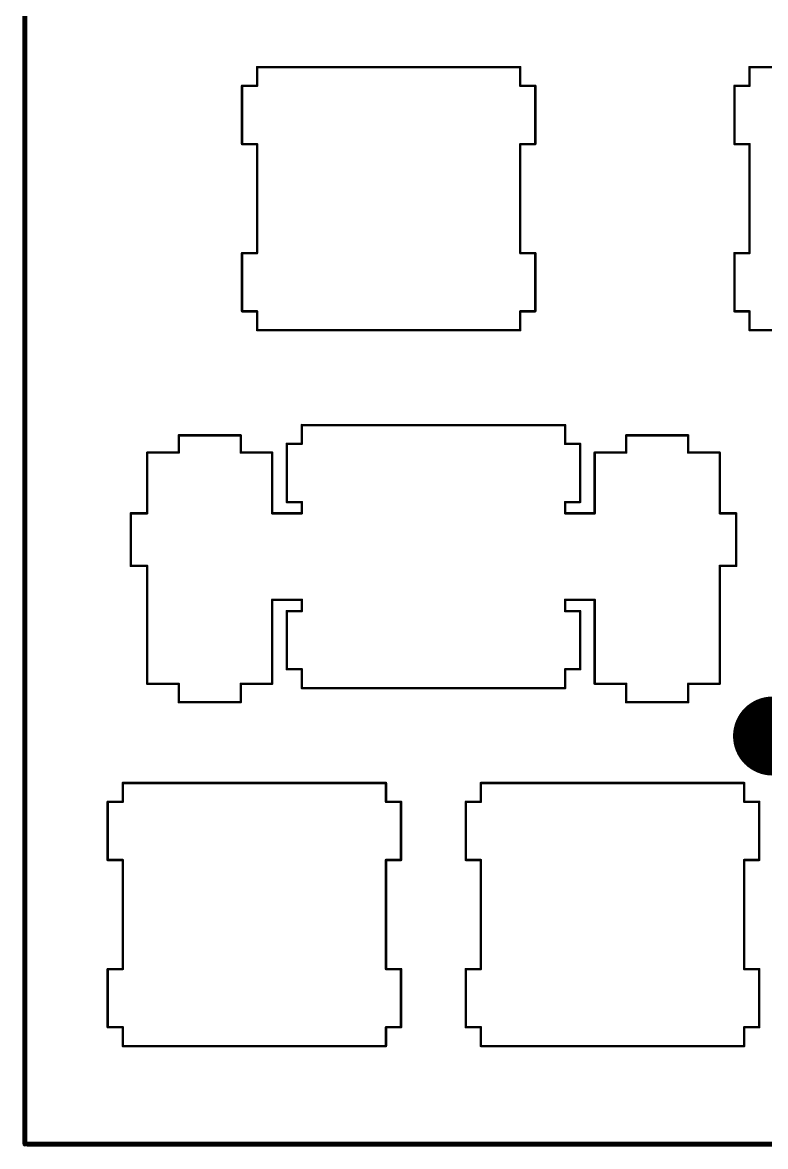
# Model space of a CAD drawing. Extents: x 43 to 335, y 43 to 163.
# Drawn here: x 43.4 to 83, y 43.2 to 103 of the extents above; entities that cross this region are included whole.
import ezdxf

# ---------------------------------------------------------------- set-up
doc = ezdxf.new("R2010")
doc.units = 0
doc.layers.get('0').update_dxf_attribs({"linetype": 'CONTINUOUS'})
for name, color, linetype in [('BOTTOMLAYER', 5, 'CONTINUOUS'), ('BOTTOMSOLDER', 6, 'CONTINUOUS'), ('MECHANICAL2', 216, 'CONTINUOUS'), ('MULTILAYER', 9, 'CONTINUOUS'), ('PADHOLELAYER', 156, 'CONTINUOUS'), ('TOPLAYER', 1, 'CONTINUOUS'), ('TOPSOLDER', 216, 'CONTINUOUS')]:
    doc.layers.add(name, color=color, linetype=linetype)

# ---------------------------------------------------------------- blocks, each defined once
blk = doc.blocks.new('M2______2')
at = {"layer": 'BOTTOMLAYER', "const_width": 4}
blk.add_lwpolyline([(1, 0), (-1, 0)], dxfattribs=at)
at = {"layer": 'BOTTOMLAYER', "const_width": 2}
for points in [[(-2, 0, 1), (0, 0, 1)], [(0, 0, 1), (2, 0, 1)]]:
    blk.add_lwpolyline(points, format="xyb", close=True, dxfattribs=at)
at = {"layer": 'BOTTOMSOLDER', "const_width": 4.203}
blk.add_lwpolyline([(1, 0), (-1, 0)], dxfattribs=at)
at = {"layer": 'BOTTOMSOLDER', "const_width": 2.102}
for points in [[(-2.051, 0, 1), (0.051, 0, 1)], [(-0.051, 0, 1), (2.051, 0, 1)]]:
    blk.add_lwpolyline(points, format="xyb", close=True, dxfattribs=at)
at = {"layer": 'MULTILAYER', "const_width": 4}
blk.add_lwpolyline([(1, 0), (-1, 0)], dxfattribs=at)
at = {"layer": 'MULTILAYER', "const_width": 2}
for points in [[(-2, 0, 1), (0, 0, 1)], [(0, 0, 1), (2, 0, 1)]]:
    blk.add_lwpolyline(points, format="xyb", close=True, dxfattribs=at)
at = {"layer": 'PADHOLELAYER', "const_width": 1}
blk.add_lwpolyline([(-0.5, 0, 1), (0.5, 0, 1)], format="xyb", close=True, dxfattribs=at)
at = {"layer": 'TOPLAYER', "const_width": 4}
blk.add_lwpolyline([(1, 0), (-1, 0)], dxfattribs=at)
at = {"layer": 'TOPLAYER', "const_width": 2}
for points in [[(-2, 0, 1), (0, 0, 1)], [(0, 0, 1), (2, 0, 1)]]:
    blk.add_lwpolyline(points, format="xyb", close=True, dxfattribs=at)
at = {"layer": 'TOPSOLDER', "const_width": 4.203}
blk.add_lwpolyline([(1, 0), (-1, 0)], dxfattribs=at)
at = {"layer": 'TOPSOLDER', "const_width": 2.102}
for points in [[(-2.051, 0, 1), (0.051, 0, 1)], [(-0.051, 0, 1), (2.051, 0, 1)]]:
    blk.add_lwpolyline(points, format="xyb", close=True, dxfattribs=at)

msp = doc.modelspace()

# ---------------------------------------------------------------- linework, layer by layer
at = {"layer": 'MECHANICAL2'}
for points, const_width in [([(43.561, 43.307), (43.561, 162.687)], 0.254), ([(55.91, 99.626), (55.91, 100.625)], 0.127), ([(55.91, 100.625), (69.91, 100.625)], 0.127), ([(69.91, 99.626), (69.91, 100.625)], 0.127), ([(82.103, 99.626), (82.103, 100.625)], 0.127), ([(82.103, 100.625), (96.104, 100.625)], 0.127), ([(55.11, 99.626), (55.91, 99.626)], 0.127), ([(55.11, 96.527), (55.11, 99.626)], 0.127), ([(69.91, 99.626), (70.71, 99.626)], 0.127), ([(70.71, 96.527), (70.71, 99.626)], 0.127), ([(81.304, 99.626), (82.103, 99.626)], 0.127), ([(81.304, 96.527), (81.304, 99.626)], 0.127), ([(55.11, 96.527), (55.91, 96.527)], 0.127), ([(55.91, 90.725), (55.91, 96.527)], 0.127), ([(69.91, 90.725), (69.91, 96.527)], 0.127), ([(69.91, 96.527), (70.71, 96.527)], 0.127), ([(81.304, 96.527), (82.103, 96.527)], 0.127), ([(82.103, 90.725), (82.103, 96.527)], 0.127), ([(55.11, 90.725), (55.91, 90.725)], 0.127), ([(55.11, 87.626), (55.11, 90.725)], 0.127), ([(69.91, 90.725), (70.71, 90.725)], 0.127), ([(70.71, 87.626), (70.71, 90.725)], 0.127), ([(81.304, 90.725), (82.103, 90.725)], 0.127), ([(81.304, 87.626), (81.304, 90.725)], 0.127), ([(55.11, 87.626), (55.91, 87.626)], 0.127), ([(55.91, 86.626), (55.91, 87.626)], 0.127), ([(69.91, 86.626), (69.91, 87.626)], 0.127), ([(69.91, 87.626), (70.71, 87.626)], 0.127), ([(81.304, 87.626), (82.103, 87.626)], 0.127), ([(82.103, 86.626), (82.103, 87.626)], 0.127), ([(55.91, 86.626), (69.91, 86.626)], 0.127), ([(82.103, 86.626), (96.104, 86.626)], 0.127), ([(58.292, 80.576), (58.292, 81.575)], 0.127), ([(58.292, 81.575), (72.292, 81.575)], 0.127), ([(72.292, 80.576), (72.292, 81.575)], 0.127), ([(51.742, 81.027), (55.041, 81.027)], 0.127), ([(51.742, 80.106), (51.742, 81.027)], 0.127), ([(55.041, 80.106), (55.041, 81.027)], 0.127), ([(75.541, 81.027), (78.842, 81.027)], 0.127), ([(75.541, 80.106), (75.541, 81.027)], 0.127), ([(78.842, 80.106), (78.842, 81.027)], 0.127), ([(50.067, 80.106), (51.742, 80.106)], 0.127), ([(50.067, 76.876), (50.067, 80.106)], 0.127), ([(55.041, 80.106), (56.717, 80.106)], 0.127), ([(56.717, 76.876), (56.717, 80.106)], 0.127), ([(57.492, 80.576), (58.292, 80.576)], 0.127), ([(57.492, 77.477), (57.492, 80.576)], 0.127), ([(72.292, 80.576), (73.092, 80.576)], 0.127), ([(73.092, 77.477), (73.092, 80.576)], 0.127), ([(73.867, 80.106), (75.541, 80.106)], 0.127), ([(73.867, 76.876), (73.867, 80.106)], 0.127), ([(78.842, 80.106), (80.517, 80.106)], 0.127), ([(80.517, 76.876), (80.517, 80.106)], 0.127), ([(57.492, 77.477), (58.292, 77.477)], 0.127), ([(58.292, 76.876), (58.292, 77.477)], 0.127), ([(72.292, 76.876), (72.292, 77.477)], 0.127), ([(72.292, 77.477), (73.092, 77.477)], 0.127), ([(49.192, 76.876), (50.067, 76.876)], 0.127), ([(49.192, 74.076), (49.192, 76.876)], 0.127), ([(56.717, 76.876), (58.292, 76.876)], 0.127), ([(72.292, 76.876), (73.867, 76.876)], 0.127), ([(80.517, 76.876), (81.392, 76.876)], 0.127), ([(81.392, 74.076), (81.392, 76.876)], 0.127), ([(49.192, 74.076), (50.067, 74.076)], 0.127), ([(50.067, 67.807), (50.067, 74.076)], 0.127), ([(80.517, 67.807), (80.517, 74.076)], 0.127), ([(80.517, 74.076), (81.392, 74.076)], 0.127), ([(56.717, 67.807), (56.717, 72.276)], 0.127), ([(56.717, 72.276), (58.292, 72.276)], 0.127), ([(58.292, 71.675), (58.292, 72.276)], 0.127), ([(72.292, 71.675), (72.292, 72.276)], 0.127), ([(72.292, 72.276), (73.867, 72.276)], 0.127), ([(73.867, 67.807), (73.867, 72.276)], 0.127), ([(57.492, 71.675), (58.292, 71.675)], 0.127), ([(57.492, 68.576), (57.492, 71.675)], 0.127), ([(72.292, 71.675), (73.092, 71.675)], 0.127), ([(73.092, 68.576), (73.092, 71.675)], 0.127), ([(57.492, 68.576), (58.292, 68.576)], 0.127), ([(58.292, 67.576), (58.292, 68.576)], 0.127), ([(72.292, 67.576), (72.292, 68.576)], 0.127), ([(72.292, 68.576), (73.092, 68.576)], 0.127), ([(50.067, 67.807), (51.742, 67.807)], 0.127), ([(51.742, 66.826), (51.742, 67.807)], 0.127), ([(55.041, 66.826), (55.041, 67.807)], 0.127), ([(55.041, 67.807), (56.717, 67.807)], 0.127), ([(58.292, 67.576), (72.292, 67.576)], 0.127), ([(73.867, 67.807), (75.541, 67.807)], 0.127), ([(75.541, 66.826), (75.541, 67.807)], 0.127), ([(78.842, 66.826), (78.842, 67.807)], 0.127), ([(78.842, 67.807), (80.517, 67.807)], 0.127), ([(51.742, 66.826), (55.041, 66.826)], 0.127), ([(75.541, 66.826), (78.842, 66.826)], 0.127), ([(48.766, 61.526), (48.766, 62.526)], 0.127), ([(48.766, 62.526), (62.767, 62.526)], 0.127), ([(62.767, 61.526), (62.767, 62.526)], 0.127), ([(67.817, 61.526), (67.817, 62.526)], 0.127), ([(67.817, 62.526), (81.817, 62.526)], 0.127), ([(81.817, 61.526), (81.817, 62.526)], 0.127), ([(47.965, 61.526), (48.766, 61.526)], 0.127), ([(47.965, 58.427), (47.965, 61.526)], 0.127), ([(62.767, 61.526), (63.567, 61.526)], 0.127), ([(63.567, 58.427), (63.567, 61.526)], 0.127), ([(67.017, 61.526), (67.817, 61.526)], 0.127), ([(67.017, 58.427), (67.017, 61.526)], 0.127), ([(81.817, 61.526), (82.617, 61.526)], 0.127), ([(82.617, 58.427), (82.617, 61.526)], 0.127), ([(47.965, 58.427), (48.766, 58.427)], 0.127), ([(48.766, 52.625), (48.766, 58.427)], 0.127), ([(62.767, 52.625), (62.767, 58.427)], 0.127), ([(62.767, 58.427), (63.567, 58.427)], 0.127), ([(67.017, 58.427), (67.817, 58.427)], 0.127), ([(67.817, 52.625), (67.817, 58.427)], 0.127), ([(81.817, 52.625), (81.817, 58.427)], 0.127), ([(81.817, 58.427), (82.617, 58.427)], 0.127), ([(47.965, 52.625), (48.766, 52.625)], 0.127), ([(47.965, 49.526), (47.965, 52.625)], 0.127), ([(62.767, 52.625), (63.567, 52.625)], 0.127), ([(63.567, 49.526), (63.567, 52.625)], 0.127), ([(67.017, 52.625), (67.817, 52.625)], 0.127), ([(67.017, 49.526), (67.017, 52.625)], 0.127), ([(81.817, 52.625), (82.617, 52.625)], 0.127), ([(82.617, 49.526), (82.617, 52.625)], 0.127), ([(47.965, 49.526), (48.766, 49.526)], 0.127), ([(48.766, 48.527), (48.766, 49.526)], 0.127), ([(62.767, 48.527), (62.767, 49.526)], 0.127), ([(62.767, 49.526), (63.567, 49.526)], 0.127), ([(67.017, 49.526), (67.817, 49.526)], 0.127), ([(67.817, 48.527), (67.817, 49.526)], 0.127), ([(81.817, 48.527), (81.817, 49.526)], 0.127), ([(81.817, 49.526), (82.617, 49.526)], 0.127), ([(48.766, 48.527), (62.767, 48.527)], 0.127), ([(67.817, 48.527), (81.817, 48.527)], 0.127), ([(43.688, 43.307), (334.391, 43.307)], 0.254)]:
    msp.add_lwpolyline(points, dxfattribs=dict(at, const_width=const_width))
for points, const_width in [([(55.878, 100.625, 1), (55.941, 100.625, 1)], 0.0635), ([(55.878, 100.625, 1), (55.941, 100.625, 1)], 0.0635), ([(69.879, 100.625, 1), (69.942, 100.625, 1)], 0.0635), ([(69.879, 100.625, 1), (69.942, 100.625, 1)], 0.0635), ([(82.072, 100.625, 1), (82.135, 100.625, 1)], 0.0635), ([(82.072, 100.625, 1), (82.135, 100.625, 1)], 0.0635), ([(55.079, 99.626, 1), (55.142, 99.626, 1)], 0.0635), ([(55.079, 99.626, 1), (55.142, 99.626, 1)], 0.0635), ([(55.878, 99.626, 1), (55.941, 99.626, 1)], 0.0635), ([(55.878, 99.626, 1), (55.941, 99.626, 1)], 0.0635), ([(69.879, 99.626, 1), (69.942, 99.626, 1)], 0.0635), ([(69.879, 99.626, 1), (69.942, 99.626, 1)], 0.0635), ([(70.678, 99.626, 1), (70.741, 99.626, 1)], 0.0635), ([(70.678, 99.626, 1), (70.741, 99.626, 1)], 0.0635), ([(81.272, 99.626, 1), (81.336, 99.626, 1)], 0.0635), ([(81.272, 99.626, 1), (81.336, 99.626, 1)], 0.0635), ([(82.072, 99.626, 1), (82.135, 99.626, 1)], 0.0635), ([(82.072, 99.626, 1), (82.135, 99.626, 1)], 0.0635), ([(55.079, 96.527, 1), (55.142, 96.527, 1)], 0.0635), ([(55.079, 96.527, 1), (55.142, 96.527, 1)], 0.0635), ([(55.878, 96.527, 1), (55.941, 96.527, 1)], 0.0635), ([(55.878, 96.527, 1), (55.941, 96.527, 1)], 0.0635), ([(69.879, 96.527, 1), (69.942, 96.527, 1)], 0.0635), ([(69.879, 96.527, 1), (69.942, 96.527, 1)], 0.0635), ([(70.678, 96.527, 1), (70.741, 96.527, 1)], 0.0635), ([(70.678, 96.527, 1), (70.741, 96.527, 1)], 0.0635), ([(81.272, 96.527, 1), (81.336, 96.527, 1)], 0.0635), ([(81.272, 96.527, 1), (81.336, 96.527, 1)], 0.0635), ([(82.072, 96.527, 1), (82.135, 96.527, 1)], 0.0635), ([(82.072, 96.527, 1), (82.135, 96.527, 1)], 0.0635), ([(55.079, 90.725, 1), (55.142, 90.725, 1)], 0.0635), ([(55.079, 90.725, 1), (55.142, 90.725, 1)], 0.0635), ([(55.878, 90.725, 1), (55.941, 90.725, 1)], 0.0635), ([(55.878, 90.725, 1), (55.941, 90.725, 1)], 0.0635), ([(69.879, 90.725, 1), (69.942, 90.725, 1)], 0.0635), ([(69.879, 90.725, 1), (69.942, 90.725, 1)], 0.0635), ([(70.678, 90.725, 1), (70.741, 90.725, 1)], 0.0635), ([(70.678, 90.725, 1), (70.741, 90.725, 1)], 0.0635), ([(81.272, 90.725, 1), (81.336, 90.725, 1)], 0.0635), ([(81.272, 90.725, 1), (81.336, 90.725, 1)], 0.0635), ([(82.072, 90.725, 1), (82.135, 90.725, 1)], 0.0635), ([(82.072, 90.725, 1), (82.135, 90.725, 1)], 0.0635), ([(55.079, 87.626, 1), (55.142, 87.626, 1)], 0.0635), ([(55.079, 87.626, 1), (55.142, 87.626, 1)], 0.0635), ([(55.878, 87.626, 1), (55.941, 87.626, 1)], 0.0635), ([(55.878, 87.626, 1), (55.941, 87.626, 1)], 0.0635), ([(69.879, 87.626, 1), (69.942, 87.626, 1)], 0.0635), ([(69.879, 87.626, 1), (69.942, 87.626, 1)], 0.0635), ([(70.678, 87.626, 1), (70.741, 87.626, 1)], 0.0635), ([(70.678, 87.626, 1), (70.741, 87.626, 1)], 0.0635), ([(81.272, 87.626, 1), (81.336, 87.626, 1)], 0.0635), ([(81.272, 87.626, 1), (81.336, 87.626, 1)], 0.0635), ([(82.072, 87.626, 1), (82.135, 87.626, 1)], 0.0635), ([(82.072, 87.626, 1), (82.135, 87.626, 1)], 0.0635), ([(55.878, 86.626, 1), (55.941, 86.626, 1)], 0.0635), ([(55.878, 86.626, 1), (55.941, 86.626, 1)], 0.0635), ([(69.879, 86.626, 1), (69.942, 86.626, 1)], 0.0635), ([(69.879, 86.626, 1), (69.942, 86.626, 1)], 0.0635), ([(82.072, 86.626, 1), (82.135, 86.626, 1)], 0.0635), ([(82.072, 86.626, 1), (82.135, 86.626, 1)], 0.0635), ([(58.26, 81.575, 1), (58.324, 81.575, 1)], 0.0635), ([(58.26, 81.575, 1), (58.324, 81.575, 1)], 0.0635), ([(72.26, 81.575, 1), (72.323, 81.575, 1)], 0.0635), ([(72.26, 81.575, 1), (72.323, 81.575, 1)], 0.0635), ([(51.711, 81.027, 1), (51.774, 81.027, 1)], 0.0635), ([(51.711, 81.027, 1), (51.774, 81.027, 1)], 0.0635), ([(55.01, 81.027, 1), (55.073, 81.027, 1)], 0.0635), ([(55.01, 81.027, 1), (55.073, 81.027, 1)], 0.0635), ([(75.509, 81.027, 1), (75.573, 81.027, 1)], 0.0635), ([(75.509, 81.027, 1), (75.573, 81.027, 1)], 0.0635), ([(78.81, 81.027, 1), (78.873, 81.027, 1)], 0.0635), ([(78.81, 81.027, 1), (78.873, 81.027, 1)], 0.0635), ([(50.035, 80.106, 1), (50.098, 80.106, 1)], 0.0635), ([(50.035, 80.106, 1), (50.098, 80.106, 1)], 0.0635), ([(51.711, 80.106, 1), (51.774, 80.106, 1)], 0.0635), ([(51.711, 80.106, 1), (51.774, 80.106, 1)], 0.0635), ([(55.01, 80.106, 1), (55.073, 80.106, 1)], 0.0635), ([(55.01, 80.106, 1), (55.073, 80.106, 1)], 0.0635), ([(56.685, 80.106, 1), (56.749, 80.106, 1)], 0.0635), ([(56.685, 80.106, 1), (56.749, 80.106, 1)], 0.0635), ([(57.46, 80.576, 1), (57.523, 80.576, 1)], 0.0635), ([(57.46, 80.576, 1), (57.523, 80.576, 1)], 0.0635), ([(58.26, 80.576, 1), (58.324, 80.576, 1)], 0.0635), ([(58.26, 80.576, 1), (58.324, 80.576, 1)], 0.0635), ([(72.26, 80.576, 1), (72.323, 80.576, 1)], 0.0635), ([(72.26, 80.576, 1), (72.323, 80.576, 1)], 0.0635), ([(73.061, 80.576, 1), (73.124, 80.576, 1)], 0.0635), ([(73.061, 80.576, 1), (73.124, 80.576, 1)], 0.0635), ([(73.835, 80.106, 1), (73.899, 80.106, 1)], 0.0635), ([(73.835, 80.106, 1), (73.899, 80.106, 1)], 0.0635), ([(75.509, 80.106, 1), (75.573, 80.106, 1)], 0.0635), ([(75.509, 80.106, 1), (75.573, 80.106, 1)], 0.0635), ([(78.81, 80.106, 1), (78.873, 80.106, 1)], 0.0635), ([(78.81, 80.106, 1), (78.873, 80.106, 1)], 0.0635), ([(80.486, 80.106, 1), (80.549, 80.106, 1)], 0.0635), ([(80.486, 80.106, 1), (80.549, 80.106, 1)], 0.0635), ([(57.46, 77.477, 1), (57.523, 77.477, 1)], 0.0635), ([(57.46, 77.477, 1), (57.523, 77.477, 1)], 0.0635), ([(58.26, 77.477, 1), (58.324, 77.477, 1)], 0.0635), ([(58.26, 77.477, 1), (58.324, 77.477, 1)], 0.0635), ([(72.26, 77.477, 1), (72.323, 77.477, 1)], 0.0635), ([(72.26, 77.477, 1), (72.323, 77.477, 1)], 0.0635), ([(73.061, 77.477, 1), (73.124, 77.477, 1)], 0.0635), ([(73.061, 77.477, 1), (73.124, 77.477, 1)], 0.0635), ([(49.16, 76.876, 1), (49.223, 76.876, 1)], 0.0635), ([(49.16, 76.876, 1), (49.223, 76.876, 1)], 0.0635), ([(50.035, 76.876, 1), (50.098, 76.876, 1)], 0.0635), ([(50.035, 76.876, 1), (50.098, 76.876, 1)], 0.0635), ([(56.685, 76.876, 1), (56.749, 76.876, 1)], 0.0635), ([(56.685, 76.876, 1), (56.749, 76.876, 1)], 0.0635), ([(58.26, 76.876, 1), (58.324, 76.876, 1)], 0.0635), ([(58.26, 76.876, 1), (58.324, 76.876, 1)], 0.0635), ([(72.26, 76.876, 1), (72.323, 76.876, 1)], 0.0635), ([(72.26, 76.876, 1), (72.323, 76.876, 1)], 0.0635), ([(73.835, 76.876, 1), (73.899, 76.876, 1)], 0.0635), ([(73.835, 76.876, 1), (73.899, 76.876, 1)], 0.0635), ([(80.486, 76.876, 1), (80.549, 76.876, 1)], 0.0635), ([(80.486, 76.876, 1), (80.549, 76.876, 1)], 0.0635), ([(81.36, 76.876, 1), (81.424, 76.876, 1)], 0.0635), ([(81.36, 76.876, 1), (81.424, 76.876, 1)], 0.0635), ([(49.16, 74.076, 1), (49.223, 74.076, 1)], 0.0635), ([(49.16, 74.076, 1), (49.223, 74.076, 1)], 0.0635), ([(50.035, 74.076, 1), (50.098, 74.076, 1)], 0.0635), ([(50.035, 74.076, 1), (50.098, 74.076, 1)], 0.0635), ([(80.486, 74.076, 1), (80.549, 74.076, 1)], 0.0635), ([(80.486, 74.076, 1), (80.549, 74.076, 1)], 0.0635), ([(81.36, 74.076, 1), (81.424, 74.076, 1)], 0.0635), ([(81.36, 74.076, 1), (81.424, 74.076, 1)], 0.0635), ([(56.685, 72.276, 1), (56.749, 72.276, 1)], 0.0635), ([(56.685, 72.276, 1), (56.749, 72.276, 1)], 0.0635), ([(58.26, 72.276, 1), (58.324, 72.276, 1)], 0.0635), ([(58.26, 72.276, 1), (58.324, 72.276, 1)], 0.0635), ([(72.26, 72.276, 1), (72.323, 72.276, 1)], 0.0635), ([(72.26, 72.276, 1), (72.323, 72.276, 1)], 0.0635), ([(73.835, 72.276, 1), (73.899, 72.276, 1)], 0.0635), ([(73.835, 72.276, 1), (73.899, 72.276, 1)], 0.0635), ([(57.46, 71.675, 1), (57.523, 71.675, 1)], 0.0635), ([(57.46, 71.675, 1), (57.523, 71.675, 1)], 0.0635), ([(58.26, 71.675, 1), (58.324, 71.675, 1)], 0.0635), ([(58.26, 71.675, 1), (58.324, 71.675, 1)], 0.0635), ([(72.26, 71.675, 1), (72.323, 71.675, 1)], 0.0635), ([(72.26, 71.675, 1), (72.323, 71.675, 1)], 0.0635), ([(73.061, 71.675, 1), (73.124, 71.675, 1)], 0.0635), ([(73.061, 71.675, 1), (73.124, 71.675, 1)], 0.0635), ([(57.46, 68.576, 1), (57.523, 68.576, 1)], 0.0635), ([(57.46, 68.576, 1), (57.523, 68.576, 1)], 0.0635), ([(58.26, 68.576, 1), (58.324, 68.576, 1)], 0.0635), ([(58.26, 68.576, 1), (58.324, 68.576, 1)], 0.0635), ([(72.26, 68.576, 1), (72.323, 68.576, 1)], 0.0635), ([(72.26, 68.576, 1), (72.323, 68.576, 1)], 0.0635), ([(73.061, 68.576, 1), (73.124, 68.576, 1)], 0.0635), ([(73.061, 68.576, 1), (73.124, 68.576, 1)], 0.0635), ([(50.035, 67.807, 1), (50.098, 67.807, 1)], 0.0635), ([(50.035, 67.807, 1), (50.098, 67.807, 1)], 0.0635), ([(51.711, 67.807, 1), (51.774, 67.807, 1)], 0.0635), ([(51.711, 67.807, 1), (51.774, 67.807, 1)], 0.0635), ([(55.01, 67.807, 1), (55.073, 67.807, 1)], 0.0635), ([(55.01, 67.807, 1), (55.073, 67.807, 1)], 0.0635), ([(56.685, 67.807, 1), (56.749, 67.807, 1)], 0.0635), ([(56.685, 67.807, 1), (56.749, 67.807, 1)], 0.0635), ([(58.26, 67.576, 1), (58.324, 67.576, 1)], 0.0635), ([(58.26, 67.576, 1), (58.324, 67.576, 1)], 0.0635), ([(72.26, 67.576, 1), (72.323, 67.576, 1)], 0.0635), ([(72.26, 67.576, 1), (72.323, 67.576, 1)], 0.0635), ([(73.835, 67.807, 1), (73.899, 67.807, 1)], 0.0635), ([(73.835, 67.807, 1), (73.899, 67.807, 1)], 0.0635), ([(75.509, 67.807, 1), (75.573, 67.807, 1)], 0.0635), ([(75.509, 67.807, 1), (75.573, 67.807, 1)], 0.0635), ([(78.81, 67.807, 1), (78.873, 67.807, 1)], 0.0635), ([(78.81, 67.807, 1), (78.873, 67.807, 1)], 0.0635), ([(80.486, 67.807, 1), (80.549, 67.807, 1)], 0.0635), ([(80.486, 67.807, 1), (80.549, 67.807, 1)], 0.0635), ([(51.711, 66.826, 1), (51.774, 66.826, 1)], 0.0635), ([(51.711, 66.826, 1), (51.774, 66.826, 1)], 0.0635), ([(55.01, 66.826, 1), (55.073, 66.826, 1)], 0.0635), ([(55.01, 66.826, 1), (55.073, 66.826, 1)], 0.0635), ([(75.509, 66.826, 1), (75.573, 66.826, 1)], 0.0635), ([(75.509, 66.826, 1), (75.573, 66.826, 1)], 0.0635), ([(78.81, 66.826, 1), (78.873, 66.826, 1)], 0.0635), ([(78.81, 66.826, 1), (78.873, 66.826, 1)], 0.0635), ([(48.734, 62.526, 1), (48.798, 62.526, 1)], 0.0635), ([(48.734, 62.526, 1), (48.798, 62.526, 1)], 0.0635), ([(62.735, 62.526, 1), (62.798, 62.526, 1)], 0.0635), ([(62.735, 62.526, 1), (62.798, 62.526, 1)], 0.0635), ([(67.785, 62.526, 1), (67.849, 62.526, 1)], 0.0635), ([(67.785, 62.526, 1), (67.849, 62.526, 1)], 0.0635), ([(81.785, 62.526, 1), (81.848, 62.526, 1)], 0.0635), ([(81.785, 62.526, 1), (81.848, 62.526, 1)], 0.0635), ([(47.933, 61.526, 1), (47.997, 61.526, 1)], 0.0635), ([(47.933, 61.526, 1), (47.997, 61.526, 1)], 0.0635), ([(48.734, 61.526, 1), (48.798, 61.526, 1)], 0.0635), ([(48.734, 61.526, 1), (48.798, 61.526, 1)], 0.0635), ([(62.735, 61.526, 1), (62.798, 61.526, 1)], 0.0635), ([(62.735, 61.526, 1), (62.798, 61.526, 1)], 0.0635), ([(63.536, 61.526, 1), (63.599, 61.526, 1)], 0.0635), ([(63.536, 61.526, 1), (63.599, 61.526, 1)], 0.0635), ([(66.985, 61.526, 1), (67.048, 61.526, 1)], 0.0635), ([(66.985, 61.526, 1), (67.048, 61.526, 1)], 0.0635), ([(67.785, 61.526, 1), (67.849, 61.526, 1)], 0.0635), ([(67.785, 61.526, 1), (67.849, 61.526, 1)], 0.0635), ([(81.785, 61.526, 1), (81.848, 61.526, 1)], 0.0635), ([(81.785, 61.526, 1), (81.848, 61.526, 1)], 0.0635), ([(82.586, 61.526, 1), (82.649, 61.526, 1)], 0.0635), ([(82.586, 61.526, 1), (82.649, 61.526, 1)], 0.0635), ([(47.933, 58.427, 1), (47.997, 58.427, 1)], 0.0635), ([(47.933, 58.427, 1), (47.997, 58.427, 1)], 0.0635), ([(48.734, 58.427, 1), (48.798, 58.427, 1)], 0.0635), ([(48.734, 58.427, 1), (48.798, 58.427, 1)], 0.0635), ([(62.735, 58.427, 1), (62.798, 58.427, 1)], 0.0635), ([(62.735, 58.427, 1), (62.798, 58.427, 1)], 0.0635), ([(63.536, 58.427, 1), (63.599, 58.427, 1)], 0.0635), ([(63.536, 58.427, 1), (63.599, 58.427, 1)], 0.0635), ([(66.985, 58.427, 1), (67.048, 58.427, 1)], 0.0635), ([(66.985, 58.427, 1), (67.048, 58.427, 1)], 0.0635), ([(67.785, 58.427, 1), (67.849, 58.427, 1)], 0.0635), ([(67.785, 58.427, 1), (67.849, 58.427, 1)], 0.0635), ([(81.785, 58.427, 1), (81.848, 58.427, 1)], 0.0635), ([(81.785, 58.427, 1), (81.848, 58.427, 1)], 0.0635), ([(82.586, 58.427, 1), (82.649, 58.427, 1)], 0.0635), ([(82.586, 58.427, 1), (82.649, 58.427, 1)], 0.0635), ([(47.933, 52.625, 1), (47.997, 52.625, 1)], 0.0635), ([(47.933, 52.625, 1), (47.997, 52.625, 1)], 0.0635), ([(48.734, 52.625, 1), (48.798, 52.625, 1)], 0.0635), ([(48.734, 52.625, 1), (48.798, 52.625, 1)], 0.0635), ([(62.735, 52.625, 1), (62.798, 52.625, 1)], 0.0635), ([(62.735, 52.625, 1), (62.798, 52.625, 1)], 0.0635), ([(63.536, 52.625, 1), (63.599, 52.625, 1)], 0.0635), ([(63.536, 52.625, 1), (63.599, 52.625, 1)], 0.0635), ([(66.985, 52.625, 1), (67.048, 52.625, 1)], 0.0635), ([(66.985, 52.625, 1), (67.048, 52.625, 1)], 0.0635), ([(67.785, 52.625, 1), (67.849, 52.625, 1)], 0.0635), ([(67.785, 52.625, 1), (67.849, 52.625, 1)], 0.0635), ([(81.785, 52.625, 1), (81.848, 52.625, 1)], 0.0635), ([(81.785, 52.625, 1), (81.848, 52.625, 1)], 0.0635), ([(82.586, 52.625, 1), (82.649, 52.625, 1)], 0.0635), ([(82.586, 52.625, 1), (82.649, 52.625, 1)], 0.0635), ([(47.933, 49.526, 1), (47.997, 49.526, 1)], 0.0635), ([(47.933, 49.526, 1), (47.997, 49.526, 1)], 0.0635), ([(48.734, 49.526, 1), (48.798, 49.526, 1)], 0.0635), ([(48.734, 49.526, 1), (48.798, 49.526, 1)], 0.0635), ([(62.735, 49.526, 1), (62.798, 49.526, 1)], 0.0635), ([(62.735, 49.526, 1), (62.798, 49.526, 1)], 0.0635), ([(63.536, 49.526, 1), (63.599, 49.526, 1)], 0.0635), ([(63.536, 49.526, 1), (63.599, 49.526, 1)], 0.0635), ([(66.985, 49.526, 1), (67.048, 49.526, 1)], 0.0635), ([(66.985, 49.526, 1), (67.048, 49.526, 1)], 0.0635), ([(67.785, 49.526, 1), (67.849, 49.526, 1)], 0.0635), ([(67.785, 49.526, 1), (67.849, 49.526, 1)], 0.0635), ([(81.785, 49.526, 1), (81.848, 49.526, 1)], 0.0635), ([(81.785, 49.526, 1), (81.848, 49.526, 1)], 0.0635), ([(82.586, 49.526, 1), (82.649, 49.526, 1)], 0.0635), ([(82.586, 49.526, 1), (82.649, 49.526, 1)], 0.0635), ([(48.734, 48.527, 1), (48.798, 48.527, 1)], 0.0635), ([(48.734, 48.527, 1), (48.798, 48.527, 1)], 0.0635), ([(62.735, 48.527, 1), (62.798, 48.527, 1)], 0.0635), ([(62.735, 48.527, 1), (62.798, 48.527, 1)], 0.0635), ([(67.785, 48.527, 1), (67.849, 48.527, 1)], 0.0635), ([(67.785, 48.527, 1), (67.849, 48.527, 1)], 0.0635), ([(81.785, 48.527, 1), (81.848, 48.527, 1)], 0.0635), ([(81.785, 48.527, 1), (81.848, 48.527, 1)], 0.0635), ([(43.498, 43.307, 1), (43.624, 43.307, 1)], 0.127), ([(43.624, 43.307, 1), (43.752, 43.307, 1)], 0.127)]:
    msp.add_lwpolyline(points, format="xyb", close=True, dxfattribs=dict(at, const_width=const_width))

# ---------------------------------------------------------------- block references
at = {"rotation": 180}
msp.add_blockref('M2______2', (84.328, 65.024), dxfattribs=at)

doc.saveas('drawing.dxf')
